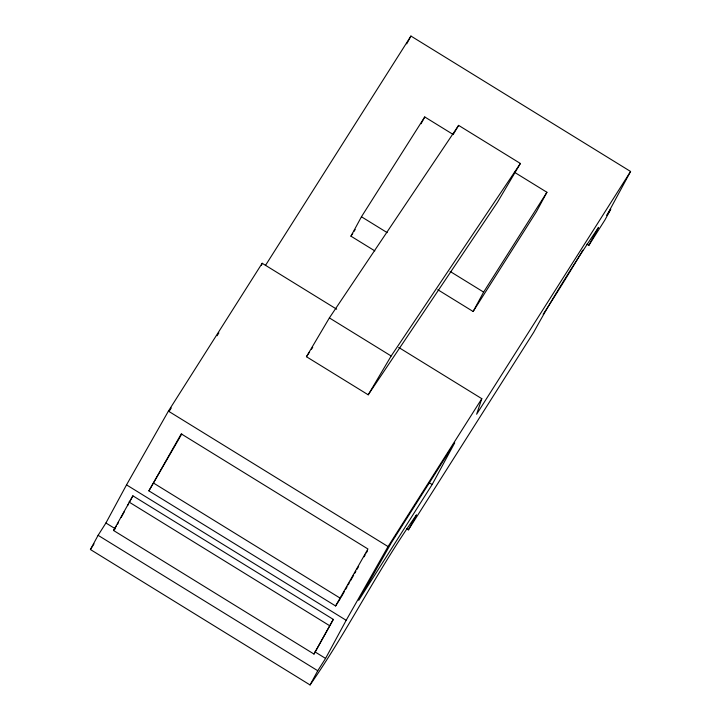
<?xml version="1.0" encoding="UTF-8"?>
<svg xmlns="http://www.w3.org/2000/svg" width="721" height="721" viewBox="0 0 721 721"><rect width="100%" height="100%" fill="white"/><g stroke="black" fill="none" stroke-linecap="round" stroke-linejoin="round"><path stroke-width="1.08" d="M261.48 265.337L262.174 263.264L336.662 309.192M398.74 347.459L481.817 398.686L476.626 414.242L630.578 171.472L410.934 36.05L265.4 265.544M406.509 528.691L408.41 529.863L416.513 514.884C377.822 569.473 348.369 630.019 310.066 684.95L90.422 549.528L98.101 535.315L105.924 522.995L126.526 484.873L168.399 411.141L262.174 263.264M113.558 530.494L132.88 495.823L333.309 619.402L313.986 654.064L113.558 530.494L116.351 526.096M117.469 524.329L118.532 522.365M121.191 517.453L124.373 511.55M127.563 505.655L128.626 503.691M129.69 501.726L132.88 495.823M406.716 43.855L410.934 36.05M374.812 250.881L350.947 236.173L361.446 216.769L424.741 116.946L453.356 134.593M421.073 123.742L424.741 116.946M437.809 289.725L473.129 311.499L483.62 292.095L546.924 192.273L514.37 172.211M546.924 192.273L536.433 211.686L473.129 311.499M313.986 654.064L333.309 619.402M310.066 684.95L317.754 670.737L325.568 658.417L346.179 620.294L388.042 546.563L481.817 398.686M432.167 484.521L454.717 442.829L391.548 542.426L358.707 600.359L432.167 484.521L428.878 482.493M586.921 244.185L588.832 245.365L598.565 227.358C575.475 261.344 553.404 296.151 533.738 332.237L408.41 529.863M630.578 171.472L606.848 215.372L610.75 209.207L604.919 219.986L588.832 245.365M148.896 490.857L181.25 433.88L367.944 548.987L335.598 605.964L148.896 490.857L181.773 433.988M341.051 597.376L344.341 591.581M345.44 589.652L347.089 586.759M348.18 584.821L349.279 582.892M350.379 580.964L353.669 575.169M354.759 573.24L355.859 571.302M356.958 569.374L358.598 566.481M364.087 556.819L365.177 554.891M366.277 552.962L367.377 551.024M306.443 356.715L329.38 317.907L458.61 125.382L520.382 163.469L497.445 202.277L368.215 394.802L306.443 356.715L309.579 352.037M453.572 133.908L458.61 125.382M368.215 394.802L391.161 355.994L520.382 163.469M169.471 410.817L171.274 407.96M217.075 335.743L218.878 332.895M90.422 549.528L94.009 543.877M350.947 236.173L352.758 233.325M353.966 231.423L355.174 229.521M335.598 605.964L340.501 598.34L153.807 483.232M311.454 349.234L312.716 347.369M361.446 216.769L387.195 232.64M450.12 271.438L483.62 292.095M329.38 317.907L391.161 355.994M168.399 411.141L388.042 546.563M126.526 484.873L346.179 620.294M128.969 501.987L329.398 625.558M105.924 522.995L115.468 528.881M315.059 651.937L325.568 658.417M98.101 535.315L317.754 670.737M582.784 250.187A50.01 1.343 -58.3 0 1 581.604 252.215M581.108 253.062A50.01 1.343 -58.3 0 1 543.129 314.275"/></g></svg>
